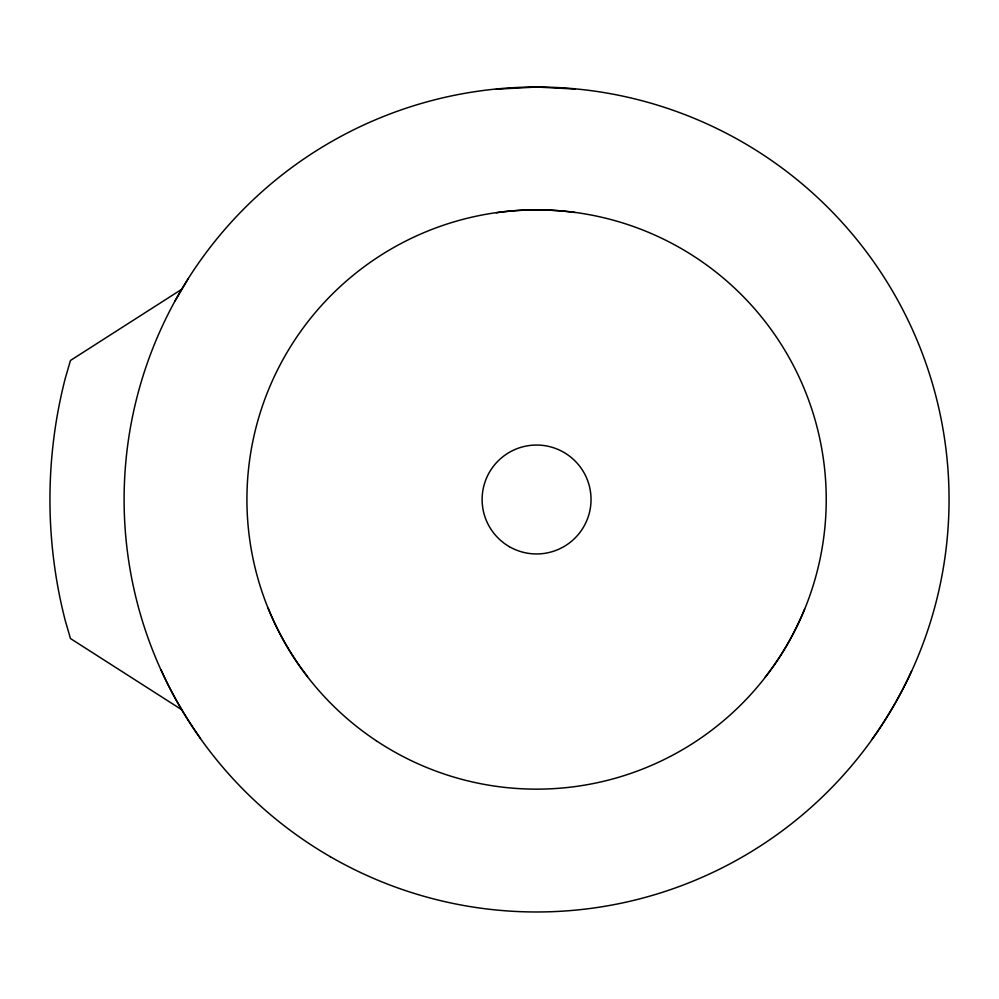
<?xml version="1.0" encoding="UTF-8"?>
<svg xmlns="http://www.w3.org/2000/svg" width="999" height="999" viewBox="0 0 999 999"><rect width="100%" height="100%" fill="white"/><g stroke="black" fill="none" stroke-linecap="round" stroke-linejoin="round"><path stroke-width="1.5" d="M804.545 609.24C794.542 633.603 781.33 656.705 764.997 677.384M911.563 671.028C900.698 694.979 887.349 717.781 872.127 739.223M175.125 300.786L188.312 278.484M182.03 289.098L70.467 360.464L65.235 378.484A486.625 486.625 0 0 0 65.235 620.516L70.467 638.536L182.03 709.902M496.228 212.762C522.302 209.003 548.913 209.016 575.012 212.462M496.228 89.211L536.575 87.025L575.012 89.023M307.567 676.623C291.283 655.893 278.197 632.729 268.219 608.354M200.499 738.436C185.29 716.97 171.978 694.143 161.201 670.142M330.344 856.717A412.475 412.475 0 0 0 949.05 499.5A412.475 412.475 0 0 0 330.344 142.283A412.475 412.475 0 0 0 330.344 856.717M376.286 740.759A289.66 289.66 0 0 0 825.661 517.682A289.66 289.66 0 0 0 407.779 240.047A289.66 289.66 0 0 0 376.286 740.759M509.353 546.665A54.458 54.458 0 0 0 591.033 499.5A54.458 54.458 0 0 0 509.353 452.335A54.458 54.458 0 0 0 509.353 546.665"/></g></svg>
